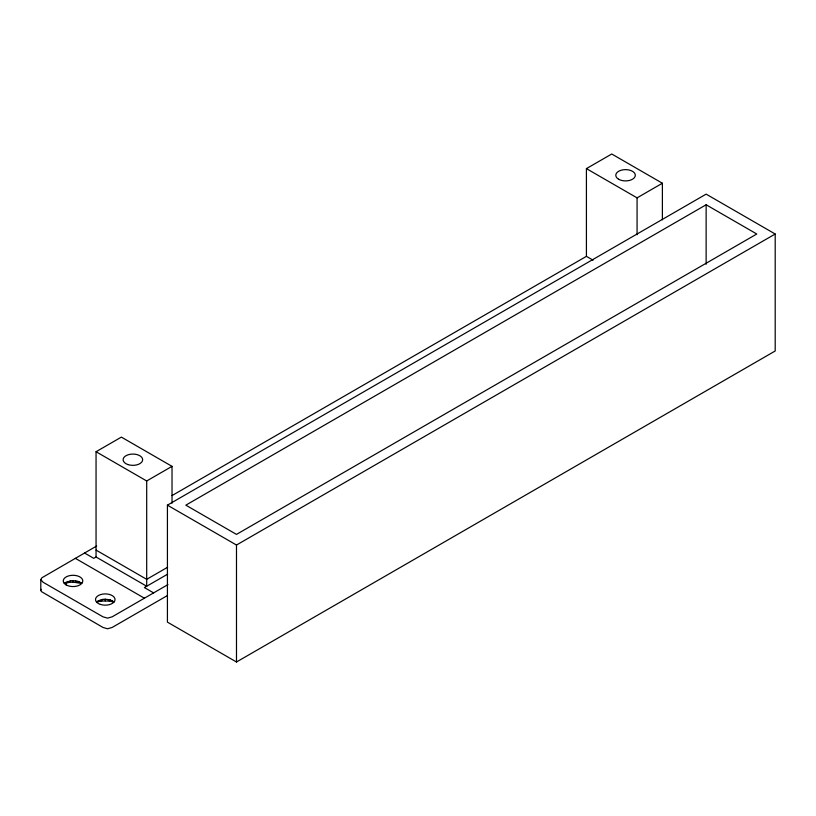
<?xml version="1.0" encoding="UTF-8"?>
<svg xmlns="http://www.w3.org/2000/svg" width="816" height="816" viewBox="0 0 816 816"><rect width="100%" height="100%" fill="white"/><g stroke="black" fill="none" stroke-linecap="round" stroke-linejoin="round"><path stroke-width="1.22" d="M167.3 595.609L112.169 627.443L107.559 628.779L102.959 627.443L41.371 591.559L40.8 590.233L40.8 579.595L41.82 577.82L96.665 546.016M40.8 590.233L41.055 589.346M70.502 580.798L64.862 583.389L68.799 582.451L70.502 580.798L73.032 580.604L77.918 581.359L81.794 583.307M102.734 599.403L97.094 601.994L101.031 601.055L102.734 599.403L105.264 599.209L110.15 599.964L114.026 601.912M64.576 583.42L68.146 581.359M96.798 602.035L100.378 599.964M96.053 451.727L146.696 480.971L146.696 586.245L96.053 557.002L96.053 451.727L121.38 437.111L172.023 466.354L172.023 503.217M172.064 495.567L586.418 256.346L586.418 168.616L611.745 154L662.388 183.243L662.388 219.81M146.696 480.971L172.023 466.354M586.418 168.616L637.072 197.86L662.388 183.243M167.423 505.165L706.136 194.137L775.2 234.008L775.2 350.982L236.487 662L167.423 622.129L167.423 505.165L236.487 545.037L775.2 234.008M96.053 557.002L93.748 558.328L84.538 553.013M706.136 204.775L185.834 505.165L236.487 534.398L756.779 234.008L706.136 204.775L706.136 264.272M167.637 567.242L146.696 579.329L96.053 550.086M167.637 574.158L144.401 587.571L153.612 592.885M167.933 584.613L112.169 616.814L107.559 618.14L102.959 616.814L43.105 582.257L40.8 579.595M64.27 583.307L66.127 582.257M96.502 601.912L98.359 600.862M68.799 582.451L73.032 582.124L81.202 583.389L77.918 581.359M101.031 601.055L109.487 601.055L113.424 601.994L110.15 599.964M586.418 256.346L593.028 260.161M75.337 558.328L144.401 598.199M112.169 600.862L113.72 602.035M79.937 582.257L81.488 583.42M107.794 599.403L109.487 601.055M75.562 580.798L77.255 582.451M637.072 197.86L637.072 234.733M236.487 545.037L236.487 662M105.264 599.209L105.264 600.739M73.032 580.604L73.032 582.124M66.127 584.909A9.772 5.641 0 0 0 82.467 582.379A9.772 5.641 0 0 0 70.502 575.474A9.772 5.641 0 0 0 66.127 584.909M100.378 604.411A9.772 5.641 0 0 0 115.025 599.536A9.772 5.641 0 0 0 100.378 594.65A9.772 5.641 0 0 0 100.378 604.411M128 464.59A9.772 5.641 0 0 0 142.657 459.704A9.772 5.641 0 0 0 128 454.818A9.772 5.641 0 0 0 128 464.59M618.65 179.255A9.772 5.641 0 0 0 634.991 176.725A9.772 5.641 0 0 0 623.026 169.82A9.772 5.641 0 0 0 618.65 179.255"/></g></svg>
